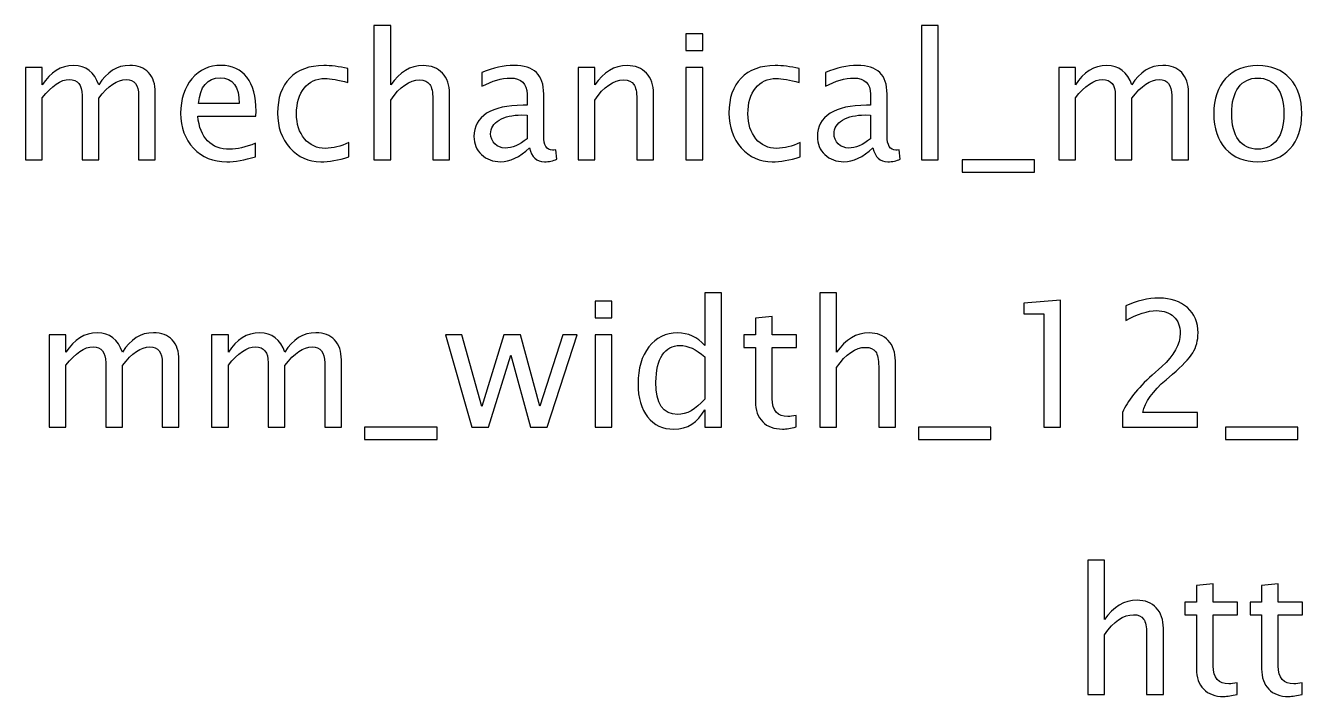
# Model space of a CAD drawing. Header units: centimetres. Extents: x -27.7 to 27.6, y -20.2 to 43.3.
# Drawn here: x -11.78 to -2.46, y 27.25 to 32.15 of the extents above; entities that cross this region are included whole.
import ezdxf

# ---------------------------------------------------------------- set-up
doc = ezdxf.new("R2010")
doc.units = ezdxf.units.CM
doc.header["$MEASUREMENT"] = 0
doc.layers.add('Layer 1', color=7, linetype='Continuous')

msp = doc.modelspace()

# ---------------------------------------------------------------- linework, layer by layer
at = {"layer": 'Layer 1'}
for points, knots in [([(-9.23654, 31.17044), (-9.23654, 31.17044), (-9.23654, 32.14958), (-9.23654, 32.14958), (-9.23654, 32.14958), (-9.23654, 32.14958), (-9.11463, 32.14958), (-9.11463, 32.14958), (-9.11463, 32.14958), (-9.11463, 32.14958), (-9.11463, 31.71631), (-9.11463, 31.71631), (-9.11463, 31.71631), (-9.05007, 31.8105), (-8.97091, 31.85749), (-8.87736, 31.85749), (-8.87736, 31.85749), (-8.81852, 31.85749), (-8.77174, 31.83907), (-8.73724, 31.80203), (-8.73724, 31.80203), (-8.70274, 31.7652), (-8.68538, 31.71546), (-8.68538, 31.65324), (-8.68538, 31.65324), (-8.68538, 31.65324), (-8.68538, 31.17044), (-8.68538, 31.17044), (-8.68538, 31.17044), (-8.68538, 31.17044), (-8.8073, 31.17044), (-8.8073, 31.17044), (-8.8073, 31.17044), (-8.8073, 31.17044), (-8.8073, 31.61344), (-8.8073, 31.61344), (-8.8073, 31.61344), (-8.8073, 31.6634), (-8.81471, 31.69896), (-8.82931, 31.72012), (-8.82931, 31.72012), (-8.84413, 31.7415), (-8.86847, 31.75208), (-8.90254, 31.75208), (-8.90254, 31.75208), (-8.97747, 31.75208), (-9.04817, 31.70319), (-9.11463, 31.6054), (-9.11463, 31.6054), (-9.11463, 31.6054), (-9.11463, 31.17044), (-9.11463, 31.17044), (-9.11463, 31.17044), (-9.11463, 31.17044), (-9.23654, 31.17044), (-9.23654, 31.17044)], [0, 0, 0, 0, 0.0666667, 0.0666667, 0.0666667, 0.0666667, 0.1333333, 0.1333333, 0.1333333, 0.1333333, 0.2, 0.2, 0.2, 0.2, 0.2666667, 0.2666667, 0.2666667, 0.2666667, 0.3333333, 0.3333333, 0.3333333, 0.3333333, 0.4, 0.4, 0.4, 0.4, 0.4666667, 0.4666667, 0.4666667, 0.4666667, 0.5333333, 0.5333333, 0.5333333, 0.5333333, 0.6, 0.6, 0.6, 0.6, 0.6666667, 0.6666667, 0.6666667, 0.6666667, 0.7333333, 0.7333333, 0.7333333, 0.7333333, 0.8, 0.8, 0.8, 0.8, 0.8666667, 0.8666667, 0.8666667, 0.8666667, 1, 1, 1, 1]), ([(-6.95887, 31.9667), (-6.95887, 31.9667), (-6.95887, 32.08862), (-6.95887, 32.08862), (-6.95887, 32.08862), (-6.95887, 32.08862), (-6.83696, 32.08862), (-6.83696, 32.08862), (-6.83696, 32.08862), (-6.83696, 32.08862), (-6.83696, 31.9667), (-6.83696, 31.9667), (-6.83696, 31.9667), (-6.83696, 31.9667), (-6.95887, 31.9667), (-6.95887, 31.9667)], [0, 0, 0, 0, 0.2, 0.2, 0.2, 0.2, 0.4, 0.4, 0.4, 0.4, 0.6, 0.6, 0.6, 0.6, 1, 1, 1, 1]), ([(-5.24019, 31.17044), (-5.24019, 31.17044), (-5.24019, 32.14958), (-5.24019, 32.14958), (-5.24019, 32.14958), (-5.24019, 32.14958), (-5.11828, 32.14958), (-5.11828, 32.14958), (-5.11828, 32.14958), (-5.11828, 32.14958), (-5.11828, 31.17044), (-5.11828, 31.17044), (-5.11828, 31.17044), (-5.11828, 31.17044), (-5.24019, 31.17044), (-5.24019, 31.17044)], [0, 0, 0, 0, 0.2, 0.2, 0.2, 0.2, 0.4, 0.4, 0.4, 0.4, 0.6, 0.6, 0.6, 0.6, 1, 1, 1, 1]), ([(-11.78027, 31.17044), (-11.78027, 31.17044), (-11.78027, 31.84352), (-11.78027, 31.84352), (-11.78027, 31.84352), (-11.78027, 31.84352), (-11.65836, 31.84352), (-11.65836, 31.84352), (-11.65836, 31.84352), (-11.65836, 31.84352), (-11.65836, 31.71631), (-11.65836, 31.71631), (-11.65836, 31.71631), (-11.59888, 31.8105), (-11.52268, 31.85749), (-11.42934, 31.85749), (-11.42934, 31.85749), (-11.33939, 31.85749), (-11.27822, 31.8105), (-11.24562, 31.71631), (-11.24562, 31.71631), (-11.18784, 31.81135), (-11.11249, 31.85876), (-11.01999, 31.85876), (-11.01999, 31.85876), (-10.96094, 31.85876), (-10.91501, 31.8414), (-10.8822, 31.80648), (-10.8822, 31.80648), (-10.84939, 31.77155), (-10.83288, 31.72266), (-10.83288, 31.6598), (-10.83288, 31.6598), (-10.83288, 31.6598), (-10.83288, 31.17044), (-10.83288, 31.17044), (-10.83288, 31.17044), (-10.83288, 31.17044), (-10.9548, 31.17044), (-10.9548, 31.17044), (-10.9548, 31.17044), (-10.9548, 31.17044), (-10.9548, 31.63969), (-10.9548, 31.63969), (-10.9548, 31.63969), (-10.9548, 31.71631), (-10.98528, 31.75462), (-11.04624, 31.75462), (-11.04624, 31.75462), (-11.10952, 31.75462), (-11.17598, 31.70996), (-11.24562, 31.62043), (-11.24562, 31.62043), (-11.24562, 31.62043), (-11.24562, 31.17044), (-11.24562, 31.17044), (-11.24562, 31.17044), (-11.24562, 31.17044), (-11.36754, 31.17044), (-11.36754, 31.17044), (-11.36754, 31.17044), (-11.36754, 31.17044), (-11.36754, 31.64011), (-11.36754, 31.64011), (-11.36754, 31.64011), (-11.36754, 31.71737), (-11.39844, 31.75589), (-11.46046, 31.75589), (-11.46046, 31.75589), (-11.52205, 31.75589), (-11.58809, 31.71102), (-11.65836, 31.62106), (-11.65836, 31.62106), (-11.65836, 31.62106), (-11.65836, 31.17044), (-11.65836, 31.17044), (-11.65836, 31.17044), (-11.65836, 31.17044), (-11.78027, 31.17044), (-11.78027, 31.17044)], [0, 0, 0, 0, 0.047619, 0.047619, 0.047619, 0.047619, 0.0952381, 0.0952381, 0.0952381, 0.0952381, 0.1428571, 0.1428571, 0.1428571, 0.1428571, 0.1904762, 0.1904762, 0.1904762, 0.1904762, 0.2380952, 0.2380952, 0.2380952, 0.2380952, 0.2857143, 0.2857143, 0.2857143, 0.2857143, 0.3333333, 0.3333333, 0.3333333, 0.3333333, 0.3809524, 0.3809524, 0.3809524, 0.3809524, 0.4285714, 0.4285714, 0.4285714, 0.4285714, 0.4761905, 0.4761905, 0.4761905, 0.4761905, 0.5238095, 0.5238095, 0.5238095, 0.5238095, 0.5714286, 0.5714286, 0.5714286, 0.5714286, 0.6190476, 0.6190476, 0.6190476, 0.6190476, 0.6666667, 0.6666667, 0.6666667, 0.6666667, 0.7142857, 0.7142857, 0.7142857, 0.7142857, 0.7619048, 0.7619048, 0.7619048, 0.7619048, 0.8095238, 0.8095238, 0.8095238, 0.8095238, 0.8571429, 0.8571429, 0.8571429, 0.8571429, 0.9047619, 0.9047619, 0.9047619, 0.9047619, 1, 1, 1, 1]), ([(-10.10054, 31.19203), (-10.18245, 31.16748), (-10.25251, 31.1552), (-10.31093, 31.1552), (-10.31093, 31.1552), (-10.41062, 31.1552), (-10.49169, 31.18822), (-10.55413, 31.25405), (-10.55413, 31.25405), (-10.61657, 31.31987), (-10.64789, 31.40517), (-10.64789, 31.51015), (-10.64789, 31.51015), (-10.64789, 31.61196), (-10.62038, 31.69557), (-10.56513, 31.76097), (-10.56513, 31.76097), (-10.50989, 31.82616), (-10.4392, 31.85876), (-10.35305, 31.85876), (-10.35305, 31.85876), (-10.27156, 31.85876), (-10.20849, 31.82976), (-10.16404, 31.77177), (-10.16404, 31.77177), (-10.11959, 31.71377), (-10.09736, 31.63165), (-10.09736, 31.52518), (-10.09736, 31.52518), (-10.09736, 31.52518), (-10.098, 31.48793), (-10.098, 31.48793), (-10.098, 31.48793), (-10.098, 31.48793), (-10.52344, 31.48793), (-10.52344, 31.48793), (-10.52344, 31.48793), (-10.50566, 31.32707), (-10.42713, 31.24664), (-10.28807, 31.24664), (-10.28807, 31.24664), (-10.23706, 31.24664), (-10.17462, 31.26103), (-10.10054, 31.28982), (-10.10054, 31.28982), (-10.10054, 31.28982), (-10.10054, 31.19203), (-10.10054, 31.19203)], [0, 0, 0, 0, 0.0769231, 0.0769231, 0.0769231, 0.0769231, 0.1538462, 0.1538462, 0.1538462, 0.1538462, 0.2307692, 0.2307692, 0.2307692, 0.2307692, 0.3076923, 0.3076923, 0.3076923, 0.3076923, 0.3846154, 0.3846154, 0.3846154, 0.3846154, 0.4615385, 0.4615385, 0.4615385, 0.4615385, 0.5384615, 0.5384615, 0.5384615, 0.5384615, 0.6153846, 0.6153846, 0.6153846, 0.6153846, 0.6923077, 0.6923077, 0.6923077, 0.6923077, 0.7692308, 0.7692308, 0.7692308, 0.7692308, 0.8461538, 0.8461538, 0.8461538, 0.8461538, 1, 1, 1, 1]), ([(-9.41963, 31.19076), (-9.49858, 31.16705), (-9.56673, 31.1552), (-9.62409, 31.1552), (-9.62409, 31.1552), (-9.71511, 31.1552), (-9.79046, 31.18885), (-9.85036, 31.25595), (-9.85036, 31.25595), (-9.91026, 31.32326), (-9.94031, 31.40813), (-9.94031, 31.51037), (-9.94031, 31.51037), (-9.94031, 31.61958), (-9.91068, 31.70488), (-9.85141, 31.76584), (-9.85141, 31.76584), (-9.79215, 31.82701), (-9.70939, 31.85749), (-9.60314, 31.85749), (-9.60314, 31.85749), (-9.55086, 31.85749), (-9.49202, 31.85029), (-9.42725, 31.8359), (-9.42725, 31.8359), (-9.42725, 31.8359), (-9.42725, 31.73303), (-9.42725, 31.73303), (-9.42725, 31.73303), (-9.49604, 31.75335), (-9.55213, 31.76351), (-9.59531, 31.76351), (-9.59531, 31.76351), (-9.65796, 31.76351), (-9.70812, 31.74002), (-9.74558, 31.69324), (-9.74558, 31.69324), (-9.78305, 31.64646), (-9.80189, 31.58402), (-9.80189, 31.50613), (-9.80189, 31.50613), (-9.80189, 31.43057), (-9.78241, 31.36961), (-9.74368, 31.32284), (-9.74368, 31.32284), (-9.70495, 31.27627), (-9.65436, 31.25299), (-9.5915, 31.25299), (-9.5915, 31.25299), (-9.53583, 31.25299), (-9.47868, 31.26738), (-9.41963, 31.29617), (-9.41963, 31.29617), (-9.41963, 31.29617), (-9.41963, 31.19076), (-9.41963, 31.19076)], [0, 0, 0, 0, 0.0666667, 0.0666667, 0.0666667, 0.0666667, 0.1333333, 0.1333333, 0.1333333, 0.1333333, 0.2, 0.2, 0.2, 0.2, 0.2666667, 0.2666667, 0.2666667, 0.2666667, 0.3333333, 0.3333333, 0.3333333, 0.3333333, 0.4, 0.4, 0.4, 0.4, 0.4666667, 0.4666667, 0.4666667, 0.4666667, 0.5333333, 0.5333333, 0.5333333, 0.5333333, 0.6, 0.6, 0.6, 0.6, 0.6666667, 0.6666667, 0.6666667, 0.6666667, 0.7333333, 0.7333333, 0.7333333, 0.7333333, 0.8, 0.8, 0.8, 0.8, 0.8666667, 0.8666667, 0.8666667, 0.8666667, 1, 1, 1, 1]), ([(-8.10141, 31.25616), (-8.17465, 31.18885), (-8.24513, 31.1552), (-8.31286, 31.1552), (-8.31286, 31.1552), (-8.36853, 31.1552), (-8.41488, 31.17256), (-8.4515, 31.20748), (-8.4515, 31.20748), (-8.48833, 31.2424), (-8.50674, 31.28643), (-8.50674, 31.33956), (-8.50674, 31.33956), (-8.50674, 31.413), (-8.47584, 31.46952), (-8.41403, 31.50888), (-8.41403, 31.50888), (-8.35223, 31.54825), (-8.26354, 31.56794), (-8.14798, 31.56794), (-8.14798, 31.56794), (-8.14798, 31.56794), (-8.1194, 31.56794), (-8.1194, 31.56794), (-8.1194, 31.56794), (-8.1194, 31.56794), (-8.1194, 31.649), (-8.1194, 31.649), (-8.1194, 31.649), (-8.1194, 31.72711), (-8.16004, 31.76605), (-8.24153, 31.76605), (-8.24153, 31.76605), (-8.30461, 31.76605), (-8.37361, 31.74616), (-8.44832, 31.70636), (-8.44832, 31.70636), (-8.44832, 31.70636), (-8.44832, 31.80669), (-8.44832, 31.80669), (-8.44832, 31.80669), (-8.3662, 31.84056), (-8.28873, 31.85749), (-8.21613, 31.85749), (-8.21613, 31.85749), (-8.14142, 31.85749), (-8.08617, 31.84056), (-8.05083, 31.80648), (-8.05083, 31.80648), (-8.01527, 31.7724), (-7.99749, 31.71991), (-7.99749, 31.649), (-7.99749, 31.649), (-7.99749, 31.649), (-7.99749, 31.34485), (-7.99749, 31.34485), (-7.99749, 31.34485), (-7.99749, 31.27521), (-7.97611, 31.24029), (-7.93314, 31.24029), (-7.93314, 31.24029), (-7.92785, 31.24029), (-7.92002, 31.24113), (-7.90965, 31.24283), (-7.90965, 31.24283), (-7.90965, 31.24283), (-7.90097, 31.1751), (-7.90097, 31.1751), (-7.90097, 31.1751), (-7.9287, 31.16176), (-7.95918, 31.1552), (-7.99262, 31.1552), (-7.99262, 31.1552), (-8.04956, 31.1552), (-8.08575, 31.18885), (-8.10141, 31.25616)], [0, 0, 0, 0, 0.05, 0.05, 0.05, 0.05, 0.1, 0.1, 0.1, 0.1, 0.15, 0.15, 0.15, 0.15, 0.2, 0.2, 0.2, 0.2, 0.25, 0.25, 0.25, 0.25, 0.3, 0.3, 0.3, 0.3, 0.35, 0.35, 0.35, 0.35, 0.4, 0.4, 0.4, 0.4, 0.45, 0.45, 0.45, 0.45, 0.5, 0.5, 0.5, 0.5, 0.55, 0.55, 0.55, 0.55, 0.6, 0.6, 0.6, 0.6, 0.65, 0.65, 0.65, 0.65, 0.7, 0.7, 0.7, 0.7, 0.75, 0.75, 0.75, 0.75, 0.8, 0.8, 0.8, 0.8, 0.85, 0.85, 0.85, 0.85, 0.9, 0.9, 0.9, 0.9, 1, 1, 1, 1]), ([(-7.74709, 31.17044), (-7.74709, 31.17044), (-7.74709, 31.84352), (-7.74709, 31.84352), (-7.74709, 31.84352), (-7.74709, 31.84352), (-7.62518, 31.84352), (-7.62518, 31.84352), (-7.62518, 31.84352), (-7.62518, 31.84352), (-7.62518, 31.71631), (-7.62518, 31.71631), (-7.62518, 31.71631), (-7.56062, 31.8105), (-7.48146, 31.85749), (-7.38791, 31.85749), (-7.38791, 31.85749), (-7.32907, 31.85749), (-7.28229, 31.83907), (-7.24779, 31.80203), (-7.24779, 31.80203), (-7.21329, 31.7652), (-7.19593, 31.71546), (-7.19593, 31.65324), (-7.19593, 31.65324), (-7.19593, 31.65324), (-7.19593, 31.17044), (-7.19593, 31.17044), (-7.19593, 31.17044), (-7.19593, 31.17044), (-7.31785, 31.17044), (-7.31785, 31.17044), (-7.31785, 31.17044), (-7.31785, 31.17044), (-7.31785, 31.61344), (-7.31785, 31.61344), (-7.31785, 31.61344), (-7.31785, 31.6634), (-7.32526, 31.69896), (-7.33986, 31.72012), (-7.33986, 31.72012), (-7.35468, 31.7415), (-7.37902, 31.75208), (-7.41309, 31.75208), (-7.41309, 31.75208), (-7.48802, 31.75208), (-7.55872, 31.70319), (-7.62518, 31.6054), (-7.62518, 31.6054), (-7.62518, 31.6054), (-7.62518, 31.17044), (-7.62518, 31.17044), (-7.62518, 31.17044), (-7.62518, 31.17044), (-7.74709, 31.17044), (-7.74709, 31.17044)], [0, 0, 0, 0, 0.0666667, 0.0666667, 0.0666667, 0.0666667, 0.1333333, 0.1333333, 0.1333333, 0.1333333, 0.2, 0.2, 0.2, 0.2, 0.2666667, 0.2666667, 0.2666667, 0.2666667, 0.3333333, 0.3333333, 0.3333333, 0.3333333, 0.4, 0.4, 0.4, 0.4, 0.4666667, 0.4666667, 0.4666667, 0.4666667, 0.5333333, 0.5333333, 0.5333333, 0.5333333, 0.6, 0.6, 0.6, 0.6, 0.6666667, 0.6666667, 0.6666667, 0.6666667, 0.7333333, 0.7333333, 0.7333333, 0.7333333, 0.8, 0.8, 0.8, 0.8, 0.8666667, 0.8666667, 0.8666667, 0.8666667, 1, 1, 1, 1]), ([(-6.95887, 31.17044), (-6.95887, 31.17044), (-6.95887, 31.84352), (-6.95887, 31.84352), (-6.95887, 31.84352), (-6.95887, 31.84352), (-6.83696, 31.84352), (-6.83696, 31.84352), (-6.83696, 31.84352), (-6.83696, 31.84352), (-6.83696, 31.17044), (-6.83696, 31.17044), (-6.83696, 31.17044), (-6.83696, 31.17044), (-6.95887, 31.17044), (-6.95887, 31.17044)], [0, 0, 0, 0, 0.2, 0.2, 0.2, 0.2, 0.4, 0.4, 0.4, 0.4, 0.6, 0.6, 0.6, 0.6, 1, 1, 1, 1]), ([(-6.12451, 31.19076), (-6.20346, 31.16705), (-6.27161, 31.1552), (-6.32897, 31.1552), (-6.32897, 31.1552), (-6.41999, 31.1552), (-6.49534, 31.18885), (-6.55524, 31.25595), (-6.55524, 31.25595), (-6.61514, 31.32326), (-6.64519, 31.40813), (-6.64519, 31.51037), (-6.64519, 31.51037), (-6.64519, 31.61958), (-6.61556, 31.70488), (-6.55629, 31.76584), (-6.55629, 31.76584), (-6.49703, 31.82701), (-6.41427, 31.85749), (-6.30802, 31.85749), (-6.30802, 31.85749), (-6.25574, 31.85749), (-6.1969, 31.85029), (-6.13213, 31.8359), (-6.13213, 31.8359), (-6.13213, 31.8359), (-6.13213, 31.73303), (-6.13213, 31.73303), (-6.13213, 31.73303), (-6.20092, 31.75335), (-6.25701, 31.76351), (-6.30019, 31.76351), (-6.30019, 31.76351), (-6.36284, 31.76351), (-6.413, 31.74002), (-6.45046, 31.69324), (-6.45046, 31.69324), (-6.48793, 31.64646), (-6.50677, 31.58402), (-6.50677, 31.50613), (-6.50677, 31.50613), (-6.50677, 31.43057), (-6.48729, 31.36961), (-6.44856, 31.32284), (-6.44856, 31.32284), (-6.40983, 31.27627), (-6.35924, 31.25299), (-6.29638, 31.25299), (-6.29638, 31.25299), (-6.24071, 31.25299), (-6.18356, 31.26738), (-6.12451, 31.29617), (-6.12451, 31.29617), (-6.12451, 31.29617), (-6.12451, 31.19076), (-6.12451, 31.19076)], [0, 0, 0, 0, 0.0666667, 0.0666667, 0.0666667, 0.0666667, 0.1333333, 0.1333333, 0.1333333, 0.1333333, 0.2, 0.2, 0.2, 0.2, 0.2666667, 0.2666667, 0.2666667, 0.2666667, 0.3333333, 0.3333333, 0.3333333, 0.3333333, 0.4, 0.4, 0.4, 0.4, 0.4666667, 0.4666667, 0.4666667, 0.4666667, 0.5333333, 0.5333333, 0.5333333, 0.5333333, 0.6, 0.6, 0.6, 0.6, 0.6666667, 0.6666667, 0.6666667, 0.6666667, 0.7333333, 0.7333333, 0.7333333, 0.7333333, 0.8, 0.8, 0.8, 0.8, 0.8666667, 0.8666667, 0.8666667, 0.8666667, 1, 1, 1, 1]), ([(-5.59451, 31.25616), (-5.66775, 31.18885), (-5.73823, 31.1552), (-5.80596, 31.1552), (-5.80596, 31.1552), (-5.86163, 31.1552), (-5.90798, 31.17256), (-5.9446, 31.20748), (-5.9446, 31.20748), (-5.98143, 31.2424), (-5.99984, 31.28643), (-5.99984, 31.33956), (-5.99984, 31.33956), (-5.99984, 31.413), (-5.96894, 31.46952), (-5.90713, 31.50888), (-5.90713, 31.50888), (-5.84533, 31.54825), (-5.75664, 31.56794), (-5.64108, 31.56794), (-5.64108, 31.56794), (-5.64108, 31.56794), (-5.6125, 31.56794), (-5.6125, 31.56794), (-5.6125, 31.56794), (-5.6125, 31.56794), (-5.6125, 31.649), (-5.6125, 31.649), (-5.6125, 31.649), (-5.6125, 31.72711), (-5.65314, 31.76605), (-5.73463, 31.76605), (-5.73463, 31.76605), (-5.79771, 31.76605), (-5.86671, 31.74616), (-5.94142, 31.70636), (-5.94142, 31.70636), (-5.94142, 31.70636), (-5.94142, 31.80669), (-5.94142, 31.80669), (-5.94142, 31.80669), (-5.8593, 31.84056), (-5.78183, 31.85749), (-5.70923, 31.85749), (-5.70923, 31.85749), (-5.63452, 31.85749), (-5.57927, 31.84056), (-5.54393, 31.80648), (-5.54393, 31.80648), (-5.50837, 31.7724), (-5.49059, 31.71991), (-5.49059, 31.649), (-5.49059, 31.649), (-5.49059, 31.649), (-5.49059, 31.34485), (-5.49059, 31.34485), (-5.49059, 31.34485), (-5.49059, 31.27521), (-5.46921, 31.24029), (-5.42624, 31.24029), (-5.42624, 31.24029), (-5.42095, 31.24029), (-5.41312, 31.24113), (-5.40275, 31.24283), (-5.40275, 31.24283), (-5.40275, 31.24283), (-5.39407, 31.1751), (-5.39407, 31.1751), (-5.39407, 31.1751), (-5.4218, 31.16176), (-5.45228, 31.1552), (-5.48572, 31.1552), (-5.48572, 31.1552), (-5.54266, 31.1552), (-5.57885, 31.18885), (-5.59451, 31.25616)], [0, 0, 0, 0, 0.05, 0.05, 0.05, 0.05, 0.1, 0.1, 0.1, 0.1, 0.15, 0.15, 0.15, 0.15, 0.2, 0.2, 0.2, 0.2, 0.25, 0.25, 0.25, 0.25, 0.3, 0.3, 0.3, 0.3, 0.35, 0.35, 0.35, 0.35, 0.4, 0.4, 0.4, 0.4, 0.45, 0.45, 0.45, 0.45, 0.5, 0.5, 0.5, 0.5, 0.55, 0.55, 0.55, 0.55, 0.6, 0.6, 0.6, 0.6, 0.65, 0.65, 0.65, 0.65, 0.7, 0.7, 0.7, 0.7, 0.75, 0.75, 0.75, 0.75, 0.8, 0.8, 0.8, 0.8, 0.85, 0.85, 0.85, 0.85, 0.9, 0.9, 0.9, 0.9, 1, 1, 1, 1]), ([(-4.23819, 31.17044), (-4.23819, 31.17044), (-4.23819, 31.84352), (-4.23819, 31.84352), (-4.23819, 31.84352), (-4.23819, 31.84352), (-4.11628, 31.84352), (-4.11628, 31.84352), (-4.11628, 31.84352), (-4.11628, 31.84352), (-4.11628, 31.71631), (-4.11628, 31.71631), (-4.11628, 31.71631), (-4.0568, 31.8105), (-3.9806, 31.85749), (-3.88726, 31.85749), (-3.88726, 31.85749), (-3.79731, 31.85749), (-3.73614, 31.8105), (-3.70354, 31.71631), (-3.70354, 31.71631), (-3.64576, 31.81135), (-3.57041, 31.85876), (-3.47791, 31.85876), (-3.47791, 31.85876), (-3.41886, 31.85876), (-3.37293, 31.8414), (-3.34012, 31.80648), (-3.34012, 31.80648), (-3.30731, 31.77155), (-3.2908, 31.72266), (-3.2908, 31.6598), (-3.2908, 31.6598), (-3.2908, 31.6598), (-3.2908, 31.17044), (-3.2908, 31.17044), (-3.2908, 31.17044), (-3.2908, 31.17044), (-3.41272, 31.17044), (-3.41272, 31.17044), (-3.41272, 31.17044), (-3.41272, 31.17044), (-3.41272, 31.63969), (-3.41272, 31.63969), (-3.41272, 31.63969), (-3.41272, 31.71631), (-3.4432, 31.75462), (-3.50416, 31.75462), (-3.50416, 31.75462), (-3.56744, 31.75462), (-3.6339, 31.70996), (-3.70354, 31.62043), (-3.70354, 31.62043), (-3.70354, 31.62043), (-3.70354, 31.17044), (-3.70354, 31.17044), (-3.70354, 31.17044), (-3.70354, 31.17044), (-3.82546, 31.17044), (-3.82546, 31.17044), (-3.82546, 31.17044), (-3.82546, 31.17044), (-3.82546, 31.64011), (-3.82546, 31.64011), (-3.82546, 31.64011), (-3.82546, 31.71737), (-3.85636, 31.75589), (-3.91838, 31.75589), (-3.91838, 31.75589), (-3.97997, 31.75589), (-4.04601, 31.71102), (-4.11628, 31.62106), (-4.11628, 31.62106), (-4.11628, 31.62106), (-4.11628, 31.17044), (-4.11628, 31.17044), (-4.11628, 31.17044), (-4.11628, 31.17044), (-4.23819, 31.17044), (-4.23819, 31.17044)], [0, 0, 0, 0, 0.047619, 0.047619, 0.047619, 0.047619, 0.0952381, 0.0952381, 0.0952381, 0.0952381, 0.1428571, 0.1428571, 0.1428571, 0.1428571, 0.1904762, 0.1904762, 0.1904762, 0.1904762, 0.2380952, 0.2380952, 0.2380952, 0.2380952, 0.2857143, 0.2857143, 0.2857143, 0.2857143, 0.3333333, 0.3333333, 0.3333333, 0.3333333, 0.3809524, 0.3809524, 0.3809524, 0.3809524, 0.4285714, 0.4285714, 0.4285714, 0.4285714, 0.4761905, 0.4761905, 0.4761905, 0.4761905, 0.5238095, 0.5238095, 0.5238095, 0.5238095, 0.5714286, 0.5714286, 0.5714286, 0.5714286, 0.6190476, 0.6190476, 0.6190476, 0.6190476, 0.6666667, 0.6666667, 0.6666667, 0.6666667, 0.7142857, 0.7142857, 0.7142857, 0.7142857, 0.7619048, 0.7619048, 0.7619048, 0.7619048, 0.8095238, 0.8095238, 0.8095238, 0.8095238, 0.8571429, 0.8571429, 0.8571429, 0.8571429, 0.9047619, 0.9047619, 0.9047619, 0.9047619, 1, 1, 1, 1]), ([(-2.78451, 31.1552), (-2.88336, 31.1552), (-2.96167, 31.18674), (-3.01924, 31.24981), (-3.01924, 31.24981), (-3.07703, 31.31289), (-3.10581, 31.39861), (-3.10581, 31.50677), (-3.10581, 31.50677), (-3.10581, 31.61471), (-3.07703, 31.70023), (-3.01924, 31.76309), (-3.01924, 31.76309), (-2.96167, 31.82595), (-2.88336, 31.85749), (-2.78451, 31.85749), (-2.78451, 31.85749), (-2.68567, 31.85749), (-2.60735, 31.82595), (-2.54978, 31.76309), (-2.54978, 31.76309), (-2.492, 31.70023), (-2.46321, 31.61471), (-2.46321, 31.50677), (-2.46321, 31.50677), (-2.46321, 31.39861), (-2.492, 31.31289), (-2.54978, 31.24981), (-2.54978, 31.24981), (-2.60735, 31.18674), (-2.68567, 31.1552), (-2.78451, 31.1552)], [0, 0, 0, 0, 0.1111111, 0.1111111, 0.1111111, 0.1111111, 0.2222222, 0.2222222, 0.2222222, 0.2222222, 0.3333333, 0.3333333, 0.3333333, 0.3333333, 0.4444444, 0.4444444, 0.4444444, 0.4444444, 0.5555556, 0.5555556, 0.5555556, 0.5555556, 0.6666667, 0.6666667, 0.6666667, 0.6666667, 0.7777778, 0.7777778, 0.7777778, 0.7777778, 1, 1, 1, 1]), ([(-10.51709, 31.57937), (-10.51709, 31.57937), (-10.21992, 31.57937), (-10.21992, 31.57937), (-10.21992, 31.57937), (-10.21992, 31.70467), (-10.26669, 31.76732), (-10.36003, 31.76732), (-10.36003, 31.76732), (-10.45401, 31.76732), (-10.50629, 31.70467), (-10.51709, 31.57937)], [0, 0, 0, 0, 0.25, 0.25, 0.25, 0.25, 0.5, 0.5, 0.5, 0.5, 1, 1, 1, 1]), ([(-2.78472, 31.24664), (-2.7244, 31.24664), (-2.67741, 31.26929), (-2.64397, 31.31479), (-2.64397, 31.31479), (-2.61074, 31.36009), (-2.59402, 31.42422), (-2.59402, 31.50677), (-2.59402, 31.50677), (-2.59402, 31.5891), (-2.61074, 31.65302), (-2.64397, 31.69832), (-2.64397, 31.69832), (-2.67741, 31.7434), (-2.7244, 31.76605), (-2.78472, 31.76605), (-2.78472, 31.76605), (-2.84526, 31.76605), (-2.89225, 31.7434), (-2.92527, 31.69832), (-2.92527, 31.69832), (-2.9585, 31.65302), (-2.97501, 31.5891), (-2.97501, 31.50677), (-2.97501, 31.50677), (-2.97501, 31.42422), (-2.9585, 31.36009), (-2.92527, 31.31479), (-2.92527, 31.31479), (-2.89225, 31.26929), (-2.84526, 31.24664), (-2.78472, 31.24664)], [0, 0, 0, 0, 0.1111111, 0.1111111, 0.1111111, 0.1111111, 0.2222222, 0.2222222, 0.2222222, 0.2222222, 0.3333333, 0.3333333, 0.3333333, 0.3333333, 0.4444444, 0.4444444, 0.4444444, 0.4444444, 0.5555556, 0.5555556, 0.5555556, 0.5555556, 0.6666667, 0.6666667, 0.6666667, 0.6666667, 0.7777778, 0.7777778, 0.7777778, 0.7777778, 1, 1, 1, 1]), ([(-8.1194, 31.32262), (-8.1194, 31.32262), (-8.1194, 31.49555), (-8.1194, 31.49555), (-8.1194, 31.49555), (-8.1194, 31.49555), (-8.15856, 31.49682), (-8.15856, 31.49682), (-8.15856, 31.49682), (-8.22629, 31.49682), (-8.2809, 31.48433), (-8.3226, 31.45936), (-8.3226, 31.45936), (-8.36408, 31.43417), (-8.38483, 31.40094), (-8.38483, 31.35945), (-8.38483, 31.35945), (-8.38483, 31.33045), (-8.37445, 31.3059), (-8.35392, 31.28579), (-8.35392, 31.28579), (-8.33318, 31.26569), (-8.30799, 31.25553), (-8.27815, 31.25553), (-8.27815, 31.25553), (-8.22735, 31.25553), (-8.17444, 31.27796), (-8.1194, 31.32262)], [0, 0, 0, 0, 0.125, 0.125, 0.125, 0.125, 0.25, 0.25, 0.25, 0.25, 0.375, 0.375, 0.375, 0.375, 0.5, 0.5, 0.5, 0.5, 0.625, 0.625, 0.625, 0.625, 0.75, 0.75, 0.75, 0.75, 1, 1, 1, 1]), ([(-5.6125, 31.32262), (-5.6125, 31.32262), (-5.6125, 31.49555), (-5.6125, 31.49555), (-5.6125, 31.49555), (-5.6125, 31.49555), (-5.65166, 31.49682), (-5.65166, 31.49682), (-5.65166, 31.49682), (-5.71939, 31.49682), (-5.774, 31.48433), (-5.8157, 31.45936), (-5.8157, 31.45936), (-5.85718, 31.43417), (-5.87793, 31.40094), (-5.87793, 31.35945), (-5.87793, 31.35945), (-5.87793, 31.33045), (-5.86755, 31.3059), (-5.84702, 31.28579), (-5.84702, 31.28579), (-5.82628, 31.26569), (-5.80109, 31.25553), (-5.77125, 31.25553), (-5.77125, 31.25553), (-5.72045, 31.25553), (-5.66754, 31.27796), (-5.6125, 31.32262)], [0, 0, 0, 0, 0.125, 0.125, 0.125, 0.125, 0.25, 0.25, 0.25, 0.25, 0.375, 0.375, 0.375, 0.375, 0.5, 0.5, 0.5, 0.5, 0.625, 0.625, 0.625, 0.625, 0.75, 0.75, 0.75, 0.75, 1, 1, 1, 1]), ([(-4.94175, 31.079), (-4.94175, 31.079), (-4.94175, 31.17044), (-4.94175, 31.17044), (-4.94175, 31.17044), (-4.94175, 31.17044), (-4.41345, 31.17044), (-4.41345, 31.17044), (-4.41345, 31.17044), (-4.41345, 31.17044), (-4.41345, 31.079), (-4.41345, 31.079), (-4.41345, 31.079), (-4.41345, 31.079), (-4.94175, 31.079), (-4.94175, 31.079)], [0, 0, 0, 0, 0.2, 0.2, 0.2, 0.2, 0.4, 0.4, 0.4, 0.4, 0.6, 0.6, 0.6, 0.6, 1, 1, 1, 1]), ([(-7.62252, 30.0152), (-7.62252, 30.0152), (-7.62252, 30.13712), (-7.62252, 30.13712), (-7.62252, 30.13712), (-7.62252, 30.13712), (-7.50061, 30.13712), (-7.50061, 30.13712), (-7.50061, 30.13712), (-7.50061, 30.13712), (-7.50061, 30.0152), (-7.50061, 30.0152), (-7.50061, 30.0152), (-7.50061, 30.0152), (-7.62252, 30.0152), (-7.62252, 30.0152)], [0, 0, 0, 0, 0.2, 0.2, 0.2, 0.2, 0.4, 0.4, 0.4, 0.4, 0.6, 0.6, 0.6, 0.6, 1, 1, 1, 1]), ([(-6.82245, 29.21894), (-6.82245, 29.21894), (-6.82245, 29.3453), (-6.82245, 29.3453), (-6.82245, 29.3453), (-6.87219, 29.2509), (-6.94712, 29.2037), (-7.04723, 29.2037), (-7.04723, 29.2037), (-7.12851, 29.2037), (-7.19243, 29.23312), (-7.23899, 29.29217), (-7.23899, 29.29217), (-7.28556, 29.35123), (-7.30884, 29.43187), (-7.30884, 29.5341), (-7.30884, 29.5341), (-7.30884, 29.64586), (-7.28238, 29.73581), (-7.22968, 29.80397), (-7.22968, 29.80397), (-7.17677, 29.87191), (-7.10734, 29.90599), (-7.0212, 29.90599), (-7.0212, 29.90599), (-6.9414, 29.90599), (-6.87494, 29.87551), (-6.82245, 29.81434), (-6.82245, 29.81434), (-6.82245, 29.81434), (-6.82245, 30.19808), (-6.82245, 30.19808), (-6.82245, 30.19808), (-6.82245, 30.19808), (-6.70053, 30.19808), (-6.70053, 30.19808), (-6.70053, 30.19808), (-6.70053, 30.19808), (-6.70053, 29.21894), (-6.70053, 29.21894), (-6.70053, 29.21894), (-6.70053, 29.21894), (-6.82245, 29.21894), (-6.82245, 29.21894)], [0, 0, 0, 0, 0.0833333, 0.0833333, 0.0833333, 0.0833333, 0.1666667, 0.1666667, 0.1666667, 0.1666667, 0.25, 0.25, 0.25, 0.25, 0.3333333, 0.3333333, 0.3333333, 0.3333333, 0.4166667, 0.4166667, 0.4166667, 0.4166667, 0.5, 0.5, 0.5, 0.5, 0.5833333, 0.5833333, 0.5833333, 0.5833333, 0.6666667, 0.6666667, 0.6666667, 0.6666667, 0.75, 0.75, 0.75, 0.75, 0.8333333, 0.8333333, 0.8333333, 0.8333333, 1, 1, 1, 1]), ([(-5.9813, 29.21894), (-5.9813, 29.21894), (-5.9813, 30.19808), (-5.9813, 30.19808), (-5.9813, 30.19808), (-5.9813, 30.19808), (-5.85939, 30.19808), (-5.85939, 30.19808), (-5.85939, 30.19808), (-5.85939, 30.19808), (-5.85939, 29.76481), (-5.85939, 29.76481), (-5.85939, 29.76481), (-5.79483, 29.859), (-5.71567, 29.90599), (-5.62212, 29.90599), (-5.62212, 29.90599), (-5.56328, 29.90599), (-5.5165, 29.88757), (-5.482, 29.85053), (-5.482, 29.85053), (-5.4475, 29.8137), (-5.43014, 29.76396), (-5.43014, 29.70174), (-5.43014, 29.70174), (-5.43014, 29.70174), (-5.43014, 29.21894), (-5.43014, 29.21894), (-5.43014, 29.21894), (-5.43014, 29.21894), (-5.55206, 29.21894), (-5.55206, 29.21894), (-5.55206, 29.21894), (-5.55206, 29.21894), (-5.55206, 29.66194), (-5.55206, 29.66194), (-5.55206, 29.66194), (-5.55206, 29.7119), (-5.55947, 29.74746), (-5.57407, 29.76862), (-5.57407, 29.76862), (-5.58889, 29.79), (-5.61323, 29.80058), (-5.6473, 29.80058), (-5.6473, 29.80058), (-5.72223, 29.80058), (-5.79293, 29.75169), (-5.85939, 29.6539), (-5.85939, 29.6539), (-5.85939, 29.6539), (-5.85939, 29.21894), (-5.85939, 29.21894), (-5.85939, 29.21894), (-5.85939, 29.21894), (-5.9813, 29.21894), (-5.9813, 29.21894)], [0, 0, 0, 0, 0.0666667, 0.0666667, 0.0666667, 0.0666667, 0.1333333, 0.1333333, 0.1333333, 0.1333333, 0.2, 0.2, 0.2, 0.2, 0.2666667, 0.2666667, 0.2666667, 0.2666667, 0.3333333, 0.3333333, 0.3333333, 0.3333333, 0.4, 0.4, 0.4, 0.4, 0.4666667, 0.4666667, 0.4666667, 0.4666667, 0.5333333, 0.5333333, 0.5333333, 0.5333333, 0.6, 0.6, 0.6, 0.6, 0.6666667, 0.6666667, 0.6666667, 0.6666667, 0.7333333, 0.7333333, 0.7333333, 0.7333333, 0.8, 0.8, 0.8, 0.8, 0.8666667, 0.8666667, 0.8666667, 0.8666667, 1, 1, 1, 1]), ([(-4.34729, 29.21894), (-4.34729, 29.21894), (-4.34729, 30.04568), (-4.34729, 30.04568), (-4.34729, 30.04568), (-4.34729, 30.04568), (-4.49334, 30.04568), (-4.49334, 30.04568), (-4.49334, 30.04568), (-4.49334, 30.04568), (-4.49334, 30.12188), (-4.49334, 30.12188), (-4.49334, 30.12188), (-4.49334, 30.12188), (-4.22537, 30.14474), (-4.22537, 30.14474), (-4.22537, 30.14474), (-4.22537, 30.14474), (-4.22537, 29.21894), (-4.22537, 29.21894), (-4.22537, 29.21894), (-4.22537, 29.21894), (-4.34729, 29.21894), (-4.34729, 29.21894)], [0, 0, 0, 0, 0.1428571, 0.1428571, 0.1428571, 0.1428571, 0.2857143, 0.2857143, 0.2857143, 0.2857143, 0.4285714, 0.4285714, 0.4285714, 0.4285714, 0.5714286, 0.5714286, 0.5714286, 0.5714286, 0.7142857, 0.7142857, 0.7142857, 0.7142857, 1, 1, 1, 1]), ([(-3.77157, 29.21894), (-3.77157, 29.21894), (-3.77157, 29.32562), (-3.77157, 29.32562), (-3.77157, 29.32562), (-3.73601, 29.4088), (-3.66426, 29.4996), (-3.5561, 29.5976), (-3.5561, 29.5976), (-3.5561, 29.5976), (-3.48626, 29.66025), (-3.48626, 29.66025), (-3.48626, 29.66025), (-3.3963, 29.74195), (-3.35122, 29.82281), (-3.35122, 29.90324), (-3.35122, 29.90324), (-3.35122, 29.95467), (-3.36667, 29.99489), (-3.39736, 30.02431), (-3.39736, 30.02431), (-3.42805, 30.05373), (-3.47059, 30.06854), (-3.52457, 30.06854), (-3.52457, 30.06854), (-3.58764, 30.06854), (-3.66236, 30.04441), (-3.74871, 29.99616), (-3.74871, 29.99616), (-3.74871, 29.99616), (-3.74871, 30.10283), (-3.74871, 30.10283), (-3.74871, 30.10283), (-3.66722, 30.14093), (-3.58616, 30.15998), (-3.50531, 30.15998), (-3.50531, 30.15998), (-3.41937, 30.15998), (-3.35037, 30.13691), (-3.2983, 30.09056), (-3.2983, 30.09056), (-3.24644, 30.0442), (-3.22041, 29.98282), (-3.22041, 29.9062), (-3.22041, 29.9062), (-3.22041, 29.85117), (-3.23353, 29.80227), (-3.25978, 29.75973), (-3.25978, 29.75973), (-3.28624, 29.71698), (-3.33513, 29.66533), (-3.40688, 29.60437), (-3.40688, 29.60437), (-3.40688, 29.60437), (-3.45408, 29.56416), (-3.45408, 29.56416), (-3.45408, 29.56416), (-3.55229, 29.48098), (-3.60902, 29.40139), (-3.62426, 29.32562), (-3.62426, 29.32562), (-3.62426, 29.32562), (-3.22422, 29.32562), (-3.22422, 29.32562), (-3.22422, 29.32562), (-3.22422, 29.32562), (-3.22422, 29.21894), (-3.22422, 29.21894), (-3.22422, 29.21894), (-3.22422, 29.21894), (-3.77157, 29.21894), (-3.77157, 29.21894)], [0, 0, 0, 0, 0.0526316, 0.0526316, 0.0526316, 0.0526316, 0.1052632, 0.1052632, 0.1052632, 0.1052632, 0.1578947, 0.1578947, 0.1578947, 0.1578947, 0.2105263, 0.2105263, 0.2105263, 0.2105263, 0.2631579, 0.2631579, 0.2631579, 0.2631579, 0.3157895, 0.3157895, 0.3157895, 0.3157895, 0.3684211, 0.3684211, 0.3684211, 0.3684211, 0.4210526, 0.4210526, 0.4210526, 0.4210526, 0.4736842, 0.4736842, 0.4736842, 0.4736842, 0.5263158, 0.5263158, 0.5263158, 0.5263158, 0.5789474, 0.5789474, 0.5789474, 0.5789474, 0.6315789, 0.6315789, 0.6315789, 0.6315789, 0.6842105, 0.6842105, 0.6842105, 0.6842105, 0.7368421, 0.7368421, 0.7368421, 0.7368421, 0.7894737, 0.7894737, 0.7894737, 0.7894737, 0.8421053, 0.8421053, 0.8421053, 0.8421053, 0.8947368, 0.8947368, 0.8947368, 0.8947368, 1, 1, 1, 1]), ([(-6.15529, 29.21915), (-6.19297, 29.20878), (-6.22578, 29.2037), (-6.2535, 29.2037), (-6.2535, 29.2037), (-6.31573, 29.2037), (-6.3642, 29.22148), (-6.39891, 29.25704), (-6.39891, 29.25704), (-6.43384, 29.2926), (-6.45119, 29.34191), (-6.45119, 29.4052), (-6.45119, 29.4052), (-6.45119, 29.4052), (-6.45119, 29.80058), (-6.45119, 29.80058), (-6.45119, 29.80058), (-6.45119, 29.80058), (-6.53543, 29.80058), (-6.53543, 29.80058), (-6.53543, 29.80058), (-6.53543, 29.80058), (-6.53543, 29.89202), (-6.53543, 29.89202), (-6.53543, 29.89202), (-6.53543, 29.89202), (-6.45119, 29.89202), (-6.45119, 29.89202), (-6.45119, 29.89202), (-6.45119, 29.89202), (-6.45119, 30.01372), (-6.45119, 30.01372), (-6.45119, 30.01372), (-6.45119, 30.01372), (-6.32928, 30.02536), (-6.32928, 30.02536), (-6.32928, 30.02536), (-6.32928, 30.02536), (-6.32928, 29.89202), (-6.32928, 29.89202), (-6.32928, 29.89202), (-6.32928, 29.89202), (-6.15275, 29.89202), (-6.15275, 29.89202), (-6.15275, 29.89202), (-6.15275, 29.89202), (-6.15275, 29.80058), (-6.15275, 29.80058), (-6.15275, 29.80058), (-6.15275, 29.80058), (-6.32928, 29.80058), (-6.32928, 29.80058), (-6.32928, 29.80058), (-6.32928, 29.80058), (-6.32928, 29.42721), (-6.32928, 29.42721), (-6.32928, 29.42721), (-6.32928, 29.33916), (-6.29097, 29.29514), (-6.21456, 29.29514), (-6.21456, 29.29514), (-6.19826, 29.29514), (-6.17858, 29.29789), (-6.15529, 29.30318), (-6.15529, 29.30318), (-6.15529, 29.30318), (-6.15529, 29.21915), (-6.15529, 29.21915)], [0, 0, 0, 0, 0.0555556, 0.0555556, 0.0555556, 0.0555556, 0.1111111, 0.1111111, 0.1111111, 0.1111111, 0.1666667, 0.1666667, 0.1666667, 0.1666667, 0.2222222, 0.2222222, 0.2222222, 0.2222222, 0.2777778, 0.2777778, 0.2777778, 0.2777778, 0.3333333, 0.3333333, 0.3333333, 0.3333333, 0.3888889, 0.3888889, 0.3888889, 0.3888889, 0.4444444, 0.4444444, 0.4444444, 0.4444444, 0.5, 0.5, 0.5, 0.5, 0.5555556, 0.5555556, 0.5555556, 0.5555556, 0.6111111, 0.6111111, 0.6111111, 0.6111111, 0.6666667, 0.6666667, 0.6666667, 0.6666667, 0.7222222, 0.7222222, 0.7222222, 0.7222222, 0.7777778, 0.7777778, 0.7777778, 0.7777778, 0.8333333, 0.8333333, 0.8333333, 0.8333333, 0.8888889, 0.8888889, 0.8888889, 0.8888889, 1, 1, 1, 1]), ([(-11.60744, 29.21894), (-11.60744, 29.21894), (-11.60744, 29.89202), (-11.60744, 29.89202), (-11.60744, 29.89202), (-11.60744, 29.89202), (-11.48553, 29.89202), (-11.48553, 29.89202), (-11.48553, 29.89202), (-11.48553, 29.89202), (-11.48553, 29.76481), (-11.48553, 29.76481), (-11.48553, 29.76481), (-11.42605, 29.859), (-11.34985, 29.90599), (-11.25651, 29.90599), (-11.25651, 29.90599), (-11.16656, 29.90599), (-11.10539, 29.859), (-11.07279, 29.76481), (-11.07279, 29.76481), (-11.01501, 29.85985), (-10.93966, 29.90726), (-10.84716, 29.90726), (-10.84716, 29.90726), (-10.78811, 29.90726), (-10.74218, 29.8899), (-10.70937, 29.85498), (-10.70937, 29.85498), (-10.67656, 29.82005), (-10.66005, 29.77116), (-10.66005, 29.7083), (-10.66005, 29.7083), (-10.66005, 29.7083), (-10.66005, 29.21894), (-10.66005, 29.21894), (-10.66005, 29.21894), (-10.66005, 29.21894), (-10.78197, 29.21894), (-10.78197, 29.21894), (-10.78197, 29.21894), (-10.78197, 29.21894), (-10.78197, 29.68819), (-10.78197, 29.68819), (-10.78197, 29.68819), (-10.78197, 29.76481), (-10.81245, 29.80312), (-10.87341, 29.80312), (-10.87341, 29.80312), (-10.93669, 29.80312), (-11.00315, 29.75846), (-11.07279, 29.66893), (-11.07279, 29.66893), (-11.07279, 29.66893), (-11.07279, 29.21894), (-11.07279, 29.21894), (-11.07279, 29.21894), (-11.07279, 29.21894), (-11.19471, 29.21894), (-11.19471, 29.21894), (-11.19471, 29.21894), (-11.19471, 29.21894), (-11.19471, 29.68861), (-11.19471, 29.68861), (-11.19471, 29.68861), (-11.19471, 29.76587), (-11.22561, 29.80439), (-11.28763, 29.80439), (-11.28763, 29.80439), (-11.34922, 29.80439), (-11.41526, 29.75952), (-11.48553, 29.66956), (-11.48553, 29.66956), (-11.48553, 29.66956), (-11.48553, 29.21894), (-11.48553, 29.21894), (-11.48553, 29.21894), (-11.48553, 29.21894), (-11.60744, 29.21894), (-11.60744, 29.21894)], [0, 0, 0, 0, 0.047619, 0.047619, 0.047619, 0.047619, 0.0952381, 0.0952381, 0.0952381, 0.0952381, 0.1428571, 0.1428571, 0.1428571, 0.1428571, 0.1904762, 0.1904762, 0.1904762, 0.1904762, 0.2380952, 0.2380952, 0.2380952, 0.2380952, 0.2857143, 0.2857143, 0.2857143, 0.2857143, 0.3333333, 0.3333333, 0.3333333, 0.3333333, 0.3809524, 0.3809524, 0.3809524, 0.3809524, 0.4285714, 0.4285714, 0.4285714, 0.4285714, 0.4761905, 0.4761905, 0.4761905, 0.4761905, 0.5238095, 0.5238095, 0.5238095, 0.5238095, 0.5714286, 0.5714286, 0.5714286, 0.5714286, 0.6190476, 0.6190476, 0.6190476, 0.6190476, 0.6666667, 0.6666667, 0.6666667, 0.6666667, 0.7142857, 0.7142857, 0.7142857, 0.7142857, 0.7619048, 0.7619048, 0.7619048, 0.7619048, 0.8095238, 0.8095238, 0.8095238, 0.8095238, 0.8571429, 0.8571429, 0.8571429, 0.8571429, 0.9047619, 0.9047619, 0.9047619, 0.9047619, 1, 1, 1, 1]), ([(-10.42172, 29.21894), (-10.42172, 29.21894), (-10.42172, 29.89202), (-10.42172, 29.89202), (-10.42172, 29.89202), (-10.42172, 29.89202), (-10.29981, 29.89202), (-10.29981, 29.89202), (-10.29981, 29.89202), (-10.29981, 29.89202), (-10.29981, 29.76481), (-10.29981, 29.76481), (-10.29981, 29.76481), (-10.24033, 29.859), (-10.16413, 29.90599), (-10.07079, 29.90599), (-10.07079, 29.90599), (-9.98084, 29.90599), (-9.91967, 29.859), (-9.88707, 29.76481), (-9.88707, 29.76481), (-9.82929, 29.85985), (-9.75394, 29.90726), (-9.66144, 29.90726), (-9.66144, 29.90726), (-9.60239, 29.90726), (-9.55646, 29.8899), (-9.52365, 29.85498), (-9.52365, 29.85498), (-9.49084, 29.82005), (-9.47433, 29.77116), (-9.47433, 29.7083), (-9.47433, 29.7083), (-9.47433, 29.7083), (-9.47433, 29.21894), (-9.47433, 29.21894), (-9.47433, 29.21894), (-9.47433, 29.21894), (-9.59625, 29.21894), (-9.59625, 29.21894), (-9.59625, 29.21894), (-9.59625, 29.21894), (-9.59625, 29.68819), (-9.59625, 29.68819), (-9.59625, 29.68819), (-9.59625, 29.76481), (-9.62673, 29.80312), (-9.68769, 29.80312), (-9.68769, 29.80312), (-9.75097, 29.80312), (-9.81743, 29.75846), (-9.88707, 29.66893), (-9.88707, 29.66893), (-9.88707, 29.66893), (-9.88707, 29.21894), (-9.88707, 29.21894), (-9.88707, 29.21894), (-9.88707, 29.21894), (-10.00899, 29.21894), (-10.00899, 29.21894), (-10.00899, 29.21894), (-10.00899, 29.21894), (-10.00899, 29.68861), (-10.00899, 29.68861), (-10.00899, 29.68861), (-10.00899, 29.76587), (-10.03989, 29.80439), (-10.10191, 29.80439), (-10.10191, 29.80439), (-10.1635, 29.80439), (-10.22954, 29.75952), (-10.29981, 29.66956), (-10.29981, 29.66956), (-10.29981, 29.66956), (-10.29981, 29.21894), (-10.29981, 29.21894), (-10.29981, 29.21894), (-10.29981, 29.21894), (-10.42172, 29.21894), (-10.42172, 29.21894)], [0, 0, 0, 0, 0.047619, 0.047619, 0.047619, 0.047619, 0.0952381, 0.0952381, 0.0952381, 0.0952381, 0.1428571, 0.1428571, 0.1428571, 0.1428571, 0.1904762, 0.1904762, 0.1904762, 0.1904762, 0.2380952, 0.2380952, 0.2380952, 0.2380952, 0.2857143, 0.2857143, 0.2857143, 0.2857143, 0.3333333, 0.3333333, 0.3333333, 0.3333333, 0.3809524, 0.3809524, 0.3809524, 0.3809524, 0.4285714, 0.4285714, 0.4285714, 0.4285714, 0.4761905, 0.4761905, 0.4761905, 0.4761905, 0.5238095, 0.5238095, 0.5238095, 0.5238095, 0.5714286, 0.5714286, 0.5714286, 0.5714286, 0.6190476, 0.6190476, 0.6190476, 0.6190476, 0.6666667, 0.6666667, 0.6666667, 0.6666667, 0.7142857, 0.7142857, 0.7142857, 0.7142857, 0.7619048, 0.7619048, 0.7619048, 0.7619048, 0.8095238, 0.8095238, 0.8095238, 0.8095238, 0.8571429, 0.8571429, 0.8571429, 0.8571429, 0.9047619, 0.9047619, 0.9047619, 0.9047619, 1, 1, 1, 1]), ([(-8.52229, 29.21894), (-8.52229, 29.21894), (-8.71532, 29.89202), (-8.71532, 29.89202), (-8.71532, 29.89202), (-8.71532, 29.89202), (-8.59637, 29.89202), (-8.59637, 29.89202), (-8.59637, 29.89202), (-8.59637, 29.89202), (-8.44842, 29.36943), (-8.44842, 29.36943), (-8.44842, 29.36943), (-8.44842, 29.36943), (-8.28883, 29.89202), (-8.28883, 29.89202), (-8.28883, 29.89202), (-8.28883, 29.89202), (-8.16691, 29.89202), (-8.16691, 29.89202), (-8.16691, 29.89202), (-8.16691, 29.89202), (-8.02658, 29.37028), (-8.02658, 29.37028), (-8.02658, 29.37028), (-8.02658, 29.37028), (-7.85683, 29.89202), (-7.85683, 29.89202), (-7.85683, 29.89202), (-7.85683, 29.89202), (-7.75269, 29.89202), (-7.75269, 29.89202), (-7.75269, 29.89202), (-7.75269, 29.89202), (-7.97239, 29.21894), (-7.97239, 29.21894), (-7.97239, 29.21894), (-7.97239, 29.21894), (-8.09431, 29.21894), (-8.09431, 29.21894), (-8.09431, 29.21894), (-8.09431, 29.21894), (-8.23866, 29.74386), (-8.23866, 29.74386), (-8.23866, 29.74386), (-8.23866, 29.74386), (-8.40037, 29.21894), (-8.40037, 29.21894), (-8.40037, 29.21894), (-8.40037, 29.21894), (-8.52229, 29.21894), (-8.52229, 29.21894)], [0, 0, 0, 0, 0.0714286, 0.0714286, 0.0714286, 0.0714286, 0.1428571, 0.1428571, 0.1428571, 0.1428571, 0.2142857, 0.2142857, 0.2142857, 0.2142857, 0.2857143, 0.2857143, 0.2857143, 0.2857143, 0.3571429, 0.3571429, 0.3571429, 0.3571429, 0.4285714, 0.4285714, 0.4285714, 0.4285714, 0.5, 0.5, 0.5, 0.5, 0.5714286, 0.5714286, 0.5714286, 0.5714286, 0.6428571, 0.6428571, 0.6428571, 0.6428571, 0.7142857, 0.7142857, 0.7142857, 0.7142857, 0.7857143, 0.7857143, 0.7857143, 0.7857143, 0.8571429, 0.8571429, 0.8571429, 0.8571429, 1, 1, 1, 1]), ([(-7.62252, 29.21894), (-7.62252, 29.21894), (-7.62252, 29.89202), (-7.62252, 29.89202), (-7.62252, 29.89202), (-7.62252, 29.89202), (-7.50061, 29.89202), (-7.50061, 29.89202), (-7.50061, 29.89202), (-7.50061, 29.89202), (-7.50061, 29.21894), (-7.50061, 29.21894), (-7.50061, 29.21894), (-7.50061, 29.21894), (-7.62252, 29.21894), (-7.62252, 29.21894)], [0, 0, 0, 0, 0.2, 0.2, 0.2, 0.2, 0.4, 0.4, 0.4, 0.4, 0.6, 0.6, 0.6, 0.6, 1, 1, 1, 1]), ([(-6.82245, 29.73095), (-6.88573, 29.78661), (-6.94563, 29.81455), (-7.00236, 29.81455), (-7.00236, 29.81455), (-7.05824, 29.81455), (-7.10142, 29.79127), (-7.13211, 29.74449), (-7.13211, 29.74449), (-7.1628, 29.69793), (-7.17804, 29.63189), (-7.17804, 29.54638), (-7.17804, 29.54638), (-7.17804, 29.38911), (-7.12597, 29.31038), (-7.02162, 29.31038), (-7.02162, 29.31038), (-6.95389, 29.31038), (-6.88743, 29.34742), (-6.82245, 29.42129), (-6.82245, 29.42129), (-6.82245, 29.42129), (-6.82245, 29.73095), (-6.82245, 29.73095)], [0, 0, 0, 0, 0.1428571, 0.1428571, 0.1428571, 0.1428571, 0.2857143, 0.2857143, 0.2857143, 0.2857143, 0.4285714, 0.4285714, 0.4285714, 0.4285714, 0.5714286, 0.5714286, 0.5714286, 0.5714286, 0.7142857, 0.7142857, 0.7142857, 0.7142857, 1, 1, 1, 1]), ([(-9.30458, 29.1275), (-9.30458, 29.1275), (-9.30458, 29.21894), (-9.30458, 29.21894), (-9.30458, 29.21894), (-9.30458, 29.21894), (-8.77628, 29.21894), (-8.77628, 29.21894), (-8.77628, 29.21894), (-8.77628, 29.21894), (-8.77628, 29.1275), (-8.77628, 29.1275), (-8.77628, 29.1275), (-8.77628, 29.1275), (-9.30458, 29.1275), (-9.30458, 29.1275)], [0, 0, 0, 0, 0.2, 0.2, 0.2, 0.2, 0.4, 0.4, 0.4, 0.4, 0.6, 0.6, 0.6, 0.6, 1, 1, 1, 1]), ([(-5.26166, 29.1275), (-5.26166, 29.1275), (-5.26166, 29.21894), (-5.26166, 29.21894), (-5.26166, 29.21894), (-5.26166, 29.21894), (-4.73336, 29.21894), (-4.73336, 29.21894), (-4.73336, 29.21894), (-4.73336, 29.21894), (-4.73336, 29.1275), (-4.73336, 29.1275), (-4.73336, 29.1275), (-4.73336, 29.1275), (-5.26166, 29.1275), (-5.26166, 29.1275)], [0, 0, 0, 0, 0.2, 0.2, 0.2, 0.2, 0.4, 0.4, 0.4, 0.4, 0.6, 0.6, 0.6, 0.6, 1, 1, 1, 1]), ([(-3.0206, 29.1275), (-3.0206, 29.1275), (-3.0206, 29.21894), (-3.0206, 29.21894), (-3.0206, 29.21894), (-3.0206, 29.21894), (-2.4923, 29.21894), (-2.4923, 29.21894), (-2.4923, 29.21894), (-2.4923, 29.21894), (-2.4923, 29.1275), (-2.4923, 29.1275), (-2.4923, 29.1275), (-2.4923, 29.1275), (-3.0206, 29.1275), (-3.0206, 29.1275)], [0, 0, 0, 0, 0.2, 0.2, 0.2, 0.2, 0.4, 0.4, 0.4, 0.4, 0.6, 0.6, 0.6, 0.6, 1, 1, 1, 1]), ([(-4.02514, 27.26744), (-4.02514, 27.26744), (-4.02514, 28.24658), (-4.02514, 28.24658), (-4.02514, 28.24658), (-4.02514, 28.24658), (-3.90323, 28.24658), (-3.90323, 28.24658), (-3.90323, 28.24658), (-3.90323, 28.24658), (-3.90323, 27.81331), (-3.90323, 27.81331), (-3.90323, 27.81331), (-3.83867, 27.9075), (-3.75951, 27.95449), (-3.66596, 27.95449), (-3.66596, 27.95449), (-3.60712, 27.95449), (-3.56034, 27.93607), (-3.52584, 27.89903), (-3.52584, 27.89903), (-3.49134, 27.8622), (-3.47398, 27.81246), (-3.47398, 27.75024), (-3.47398, 27.75024), (-3.47398, 27.75024), (-3.47398, 27.26744), (-3.47398, 27.26744), (-3.47398, 27.26744), (-3.47398, 27.26744), (-3.5959, 27.26744), (-3.5959, 27.26744), (-3.5959, 27.26744), (-3.5959, 27.26744), (-3.5959, 27.71044), (-3.5959, 27.71044), (-3.5959, 27.71044), (-3.5959, 27.7604), (-3.60331, 27.79596), (-3.61791, 27.81712), (-3.61791, 27.81712), (-3.63273, 27.8385), (-3.65707, 27.84908), (-3.69114, 27.84908), (-3.69114, 27.84908), (-3.76607, 27.84908), (-3.83677, 27.80019), (-3.90323, 27.7024), (-3.90323, 27.7024), (-3.90323, 27.7024), (-3.90323, 27.26744), (-3.90323, 27.26744), (-3.90323, 27.26744), (-3.90323, 27.26744), (-4.02514, 27.26744), (-4.02514, 27.26744)], [0, 0, 0, 0, 0.0666667, 0.0666667, 0.0666667, 0.0666667, 0.1333333, 0.1333333, 0.1333333, 0.1333333, 0.2, 0.2, 0.2, 0.2, 0.2666667, 0.2666667, 0.2666667, 0.2666667, 0.3333333, 0.3333333, 0.3333333, 0.3333333, 0.4, 0.4, 0.4, 0.4, 0.4666667, 0.4666667, 0.4666667, 0.4666667, 0.5333333, 0.5333333, 0.5333333, 0.5333333, 0.6, 0.6, 0.6, 0.6, 0.6666667, 0.6666667, 0.6666667, 0.6666667, 0.7333333, 0.7333333, 0.7333333, 0.7333333, 0.8, 0.8, 0.8, 0.8, 0.8666667, 0.8666667, 0.8666667, 0.8666667, 1, 1, 1, 1]), ([(-2.93594, 27.26765), (-2.97362, 27.25728), (-3.00643, 27.2522), (-3.03415, 27.2522), (-3.03415, 27.2522), (-3.09638, 27.2522), (-3.14485, 27.26998), (-3.17956, 27.30554), (-3.17956, 27.30554), (-3.21449, 27.3411), (-3.23184, 27.39041), (-3.23184, 27.4537), (-3.23184, 27.4537), (-3.23184, 27.4537), (-3.23184, 27.84908), (-3.23184, 27.84908), (-3.23184, 27.84908), (-3.23184, 27.84908), (-3.31608, 27.84908), (-3.31608, 27.84908), (-3.31608, 27.84908), (-3.31608, 27.84908), (-3.31608, 27.94052), (-3.31608, 27.94052), (-3.31608, 27.94052), (-3.31608, 27.94052), (-3.23184, 27.94052), (-3.23184, 27.94052), (-3.23184, 27.94052), (-3.23184, 27.94052), (-3.23184, 28.06222), (-3.23184, 28.06222), (-3.23184, 28.06222), (-3.23184, 28.06222), (-3.10993, 28.07386), (-3.10993, 28.07386), (-3.10993, 28.07386), (-3.10993, 28.07386), (-3.10993, 27.94052), (-3.10993, 27.94052), (-3.10993, 27.94052), (-3.10993, 27.94052), (-2.9334, 27.94052), (-2.9334, 27.94052), (-2.9334, 27.94052), (-2.9334, 27.94052), (-2.9334, 27.84908), (-2.9334, 27.84908), (-2.9334, 27.84908), (-2.9334, 27.84908), (-3.10993, 27.84908), (-3.10993, 27.84908), (-3.10993, 27.84908), (-3.10993, 27.84908), (-3.10993, 27.47571), (-3.10993, 27.47571), (-3.10993, 27.47571), (-3.10993, 27.38766), (-3.07162, 27.34364), (-2.99521, 27.34364), (-2.99521, 27.34364), (-2.97891, 27.34364), (-2.95923, 27.34639), (-2.93594, 27.35168), (-2.93594, 27.35168), (-2.93594, 27.35168), (-2.93594, 27.26765), (-2.93594, 27.26765)], [0, 0, 0, 0, 0.0555556, 0.0555556, 0.0555556, 0.0555556, 0.1111111, 0.1111111, 0.1111111, 0.1111111, 0.1666667, 0.1666667, 0.1666667, 0.1666667, 0.2222222, 0.2222222, 0.2222222, 0.2222222, 0.2777778, 0.2777778, 0.2777778, 0.2777778, 0.3333333, 0.3333333, 0.3333333, 0.3333333, 0.3888889, 0.3888889, 0.3888889, 0.3888889, 0.4444444, 0.4444444, 0.4444444, 0.4444444, 0.5, 0.5, 0.5, 0.5, 0.5555556, 0.5555556, 0.5555556, 0.5555556, 0.6111111, 0.6111111, 0.6111111, 0.6111111, 0.6666667, 0.6666667, 0.6666667, 0.6666667, 0.7222222, 0.7222222, 0.7222222, 0.7222222, 0.7777778, 0.7777778, 0.7777778, 0.7777778, 0.8333333, 0.8333333, 0.8333333, 0.8333333, 0.8888889, 0.8888889, 0.8888889, 0.8888889, 1, 1, 1, 1]), ([(-2.46097, 27.26765), (-2.49865, 27.25728), (-2.53146, 27.2522), (-2.55918, 27.2522), (-2.55918, 27.2522), (-2.62141, 27.2522), (-2.66988, 27.26998), (-2.70459, 27.30554), (-2.70459, 27.30554), (-2.73952, 27.3411), (-2.75687, 27.39041), (-2.75687, 27.4537), (-2.75687, 27.4537), (-2.75687, 27.4537), (-2.75687, 27.84908), (-2.75687, 27.84908), (-2.75687, 27.84908), (-2.75687, 27.84908), (-2.84111, 27.84908), (-2.84111, 27.84908), (-2.84111, 27.84908), (-2.84111, 27.84908), (-2.84111, 27.94052), (-2.84111, 27.94052), (-2.84111, 27.94052), (-2.84111, 27.94052), (-2.75687, 27.94052), (-2.75687, 27.94052), (-2.75687, 27.94052), (-2.75687, 27.94052), (-2.75687, 28.06222), (-2.75687, 28.06222), (-2.75687, 28.06222), (-2.75687, 28.06222), (-2.63496, 28.07386), (-2.63496, 28.07386), (-2.63496, 28.07386), (-2.63496, 28.07386), (-2.63496, 27.94052), (-2.63496, 27.94052), (-2.63496, 27.94052), (-2.63496, 27.94052), (-2.45843, 27.94052), (-2.45843, 27.94052), (-2.45843, 27.94052), (-2.45843, 27.94052), (-2.45843, 27.84908), (-2.45843, 27.84908), (-2.45843, 27.84908), (-2.45843, 27.84908), (-2.63496, 27.84908), (-2.63496, 27.84908), (-2.63496, 27.84908), (-2.63496, 27.84908), (-2.63496, 27.47571), (-2.63496, 27.47571), (-2.63496, 27.47571), (-2.63496, 27.38766), (-2.59665, 27.34364), (-2.52024, 27.34364), (-2.52024, 27.34364), (-2.50394, 27.34364), (-2.48426, 27.34639), (-2.46097, 27.35168), (-2.46097, 27.35168), (-2.46097, 27.35168), (-2.46097, 27.26765), (-2.46097, 27.26765)], [0, 0, 0, 0, 0.0555556, 0.0555556, 0.0555556, 0.0555556, 0.1111111, 0.1111111, 0.1111111, 0.1111111, 0.1666667, 0.1666667, 0.1666667, 0.1666667, 0.2222222, 0.2222222, 0.2222222, 0.2222222, 0.2777778, 0.2777778, 0.2777778, 0.2777778, 0.3333333, 0.3333333, 0.3333333, 0.3333333, 0.3888889, 0.3888889, 0.3888889, 0.3888889, 0.4444444, 0.4444444, 0.4444444, 0.4444444, 0.5, 0.5, 0.5, 0.5, 0.5555556, 0.5555556, 0.5555556, 0.5555556, 0.6111111, 0.6111111, 0.6111111, 0.6111111, 0.6666667, 0.6666667, 0.6666667, 0.6666667, 0.7222222, 0.7222222, 0.7222222, 0.7222222, 0.7777778, 0.7777778, 0.7777778, 0.7777778, 0.8333333, 0.8333333, 0.8333333, 0.8333333, 0.8888889, 0.8888889, 0.8888889, 0.8888889, 1, 1, 1, 1])]:
    msp.add_open_spline(points, degree=3, knots=knots, dxfattribs=at)

doc.saveas('drawing.dxf')
